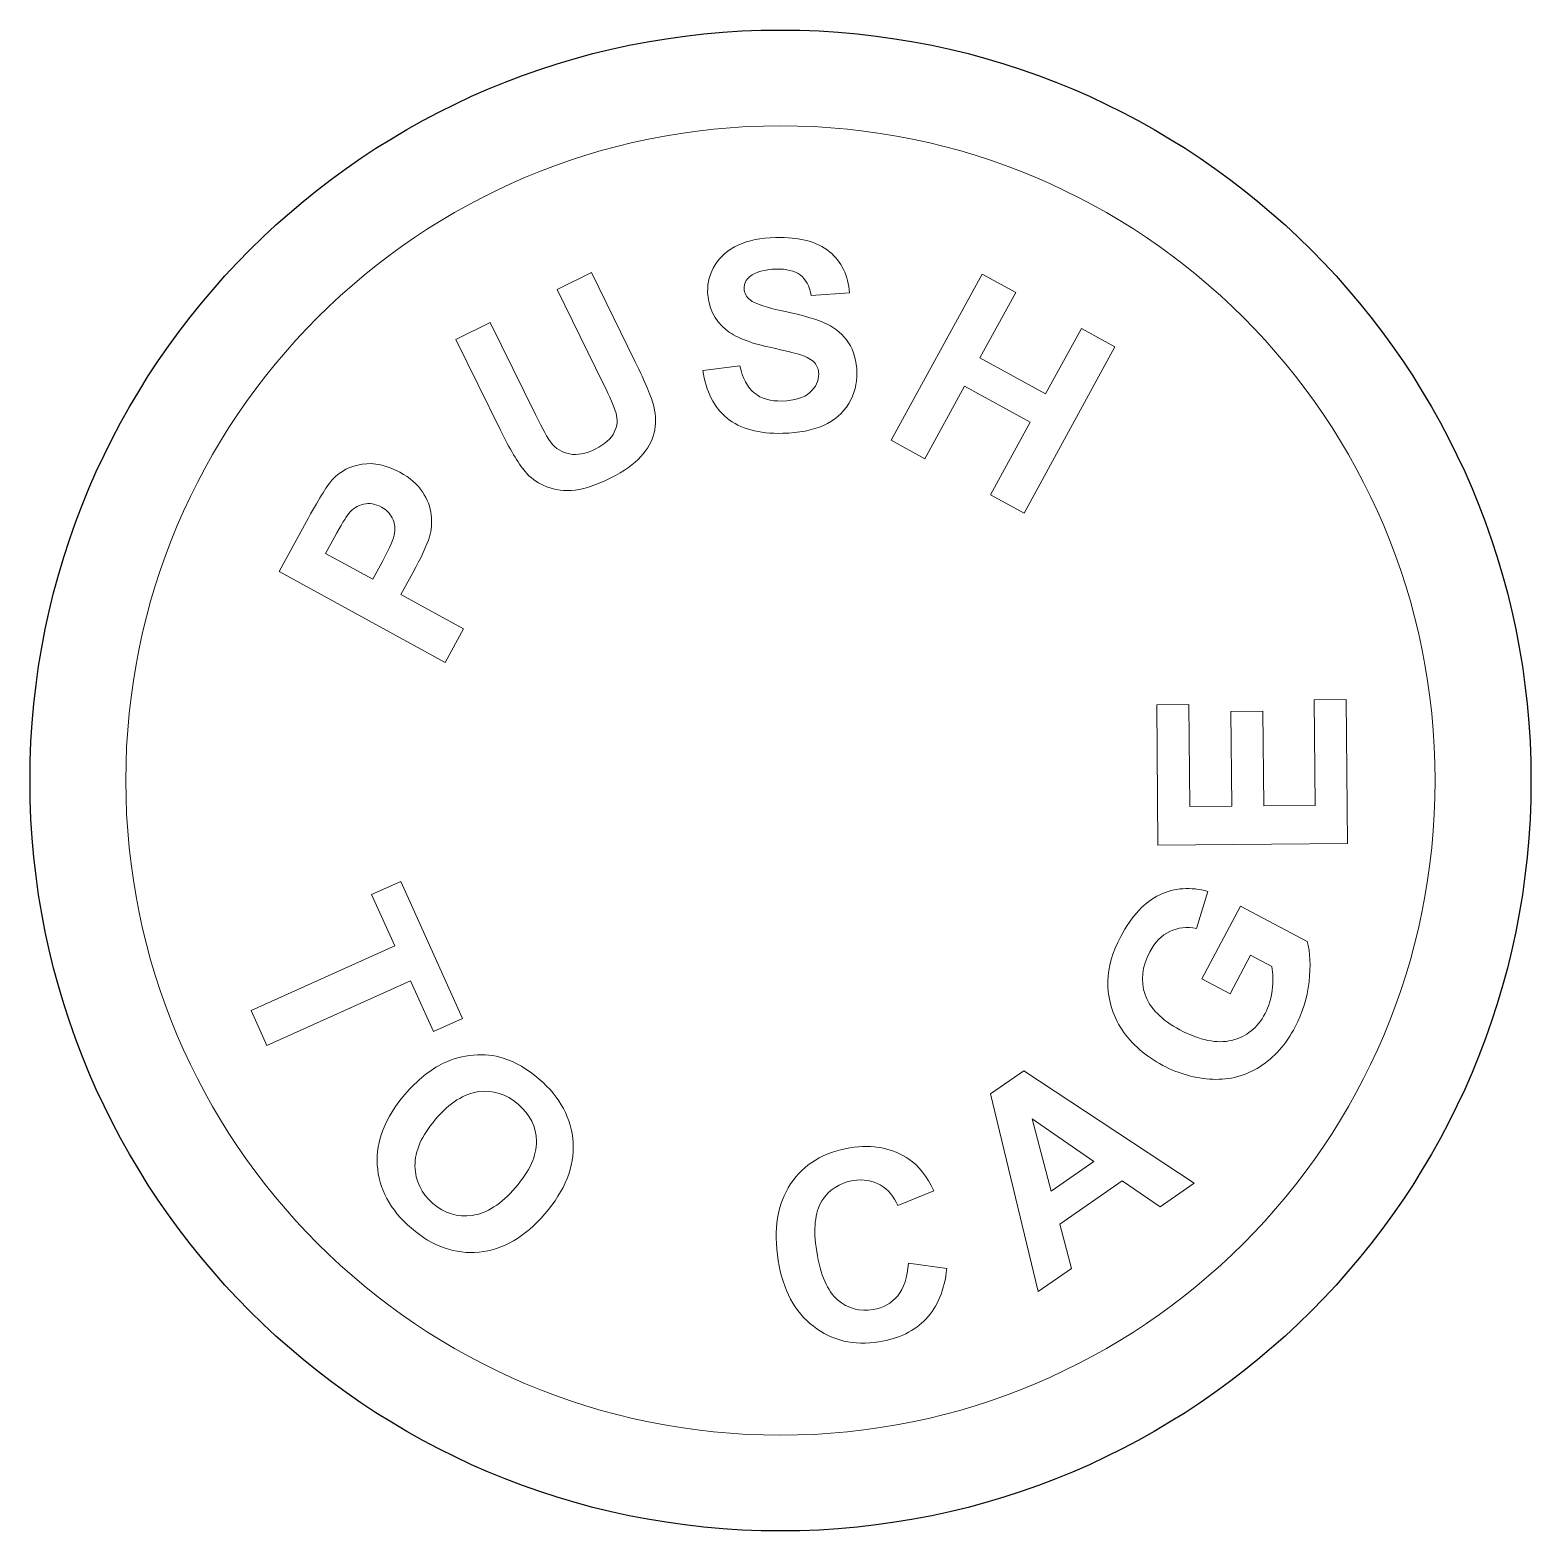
# Model space of a CAD drawing. Header units: millimetres. Extents: x -22 to -8.5, y 7.3 to 20.8.
import ezdxf

# ---------------------------------------------------------------- set-up
doc = ezdxf.new("R2010")
doc.units = ezdxf.units.MM
doc.header["$MEASUREMENT"] = 0
doc.layers.add('Layer 1', color=7, linetype='Continuous')

msp = doc.modelspace()

# ---------------------------------------------------------------- linework, layer by layer
at = {"layer": 'Layer 1', "color": 240}
msp.add_ellipse((-15.2226, 14.0866), major_axis=(6.7632, 0), ratio=0.9999852, dxfattribs=at)
at = {"layer": 'Layer 1', "color": 250, "lineweight": 9}
msp.add_ellipse((-15.2227, 14.0866), major_axis=(0, 5.9), ratio=1, dxfattribs=at)
at = {"layer": 'Layer 1', "color": 240, "lineweight": 9}
for points, knots in [([(-15.9225, 17.7825), (-15.9225, 17.7825), (-15.588, 17.8234), (-15.588, 17.8234), (-15.588, 17.8234), (-15.5649, 17.7116), (-15.5219, 17.63), (-15.4588, 17.5788), (-15.4588, 17.5788), (-15.3958, 17.5277), (-15.312, 17.5036), (-15.207, 17.5064), (-15.207, 17.5064), (-15.0961, 17.5092), (-15.0133, 17.5347), (-14.9582, 17.5834), (-14.9582, 17.5834), (-14.9032, 17.6318), (-14.8763, 17.6873), (-14.8781, 17.7501), (-14.8781, 17.7501), (-14.8792, 17.7907), (-14.8917, 17.8245), (-14.9163, 17.8521), (-14.9163, 17.8521), (-14.9409, 17.8799), (-14.9826, 17.9035), (-15.0421, 17.9229), (-15.0421, 17.9229), (-15.083, 17.9357), (-15.1756, 17.9583), (-15.3198, 17.9903), (-15.3198, 17.9903), (-15.5057, 18.0311), (-15.6367, 18.084), (-15.7133, 18.1488), (-15.7133, 18.1488), (-15.8203, 18.2397), (-15.8756, 18.3529), (-15.879, 18.488), (-15.879, 18.488), (-15.8815, 18.5748), (-15.859, 18.6569), (-15.8118, 18.7336), (-15.8118, 18.7336), (-15.7642, 18.8105), (-15.6948, 18.8703), (-15.6032, 18.9121), (-15.6032, 18.9121), (-15.5116, 18.954), (-15.4002, 18.977), (-15.2689, 18.9801), (-15.2689, 18.9801), (-15.0546, 18.9857), (-14.8926, 18.943), (-14.7816, 18.8519), (-14.7816, 18.8519), (-14.671, 18.7609), (-14.611, 18.637), (-14.6016, 18.4807), (-14.6016, 18.4807), (-14.6016, 18.4807), (-14.9456, 18.4566), (-14.9456, 18.4566), (-14.9456, 18.4566), (-14.9624, 18.5437), (-14.996, 18.6057), (-15.0452, 18.6429), (-15.0452, 18.6429), (-15.0946, 18.6801), (-15.1682, 18.6975), (-15.2648, 18.695), (-15.2648, 18.695), (-15.365, 18.6926), (-15.443, 18.6698), (-15.4985, 18.627), (-15.4985, 18.627), (-15.5343, 18.5998), (-15.5515, 18.564), (-15.5506, 18.5199), (-15.5506, 18.5199), (-15.5495, 18.4793), (-15.5313, 18.4455), (-15.4964, 18.4175), (-15.4964, 18.4175), (-15.452, 18.3824), (-15.3455, 18.347), (-15.1772, 18.3118), (-15.1772, 18.3118), (-15.0083, 18.2766), (-14.8835, 18.2388), (-14.8018, 18.1987), (-14.8018, 18.1987), (-14.7204, 18.1587), (-14.6562, 18.1024), (-14.6088, 18.0303), (-14.6088, 18.0303), (-14.5617, 17.9581), (-14.5365, 17.8682), (-14.5338, 17.7604), (-14.5338, 17.7604), (-14.5314, 17.6626), (-14.5559, 17.5704), (-14.6079, 17.4836), (-14.6079, 17.4836), (-14.6599, 17.3967), (-14.7353, 17.3313), (-14.8337, 17.2872), (-14.8337, 17.2872), (-14.9316, 17.243), (-15.055, 17.2191), (-15.2029, 17.2153), (-15.2029, 17.2153), (-15.4188, 17.2097), (-15.5856, 17.2552), (-15.7038, 17.3519), (-15.7038, 17.3519), (-15.8219, 17.4485), (-15.8949, 17.5919), (-15.9225, 17.7825)], [0, 0, 0, 0, 0.0322581, 0.0322581, 0.0322581, 0.0322581, 0.0645161, 0.0645161, 0.0645161, 0.0645161, 0.0967742, 0.0967742, 0.0967742, 0.0967742, 0.1290323, 0.1290323, 0.1290323, 0.1290323, 0.1612903, 0.1612903, 0.1612903, 0.1612903, 0.1935484, 0.1935484, 0.1935484, 0.1935484, 0.2258065, 0.2258065, 0.2258065, 0.2258065, 0.2580645, 0.2580645, 0.2580645, 0.2580645, 0.2903226, 0.2903226, 0.2903226, 0.2903226, 0.3225806, 0.3225806, 0.3225806, 0.3225806, 0.3548387, 0.3548387, 0.3548387, 0.3548387, 0.3870968, 0.3870968, 0.3870968, 0.3870968, 0.4193548, 0.4193548, 0.4193548, 0.4193548, 0.4516129, 0.4516129, 0.4516129, 0.4516129, 0.483871, 0.483871, 0.483871, 0.483871, 0.516129, 0.516129, 0.516129, 0.516129, 0.5483871, 0.5483871, 0.5483871, 0.5483871, 0.5806452, 0.5806452, 0.5806452, 0.5806452, 0.6129032, 0.6129032, 0.6129032, 0.6129032, 0.6451613, 0.6451613, 0.6451613, 0.6451613, 0.6774194, 0.6774194, 0.6774194, 0.6774194, 0.7096774, 0.7096774, 0.7096774, 0.7096774, 0.7419355, 0.7419355, 0.7419355, 0.7419355, 0.7741935, 0.7741935, 0.7741935, 0.7741935, 0.8064516, 0.8064516, 0.8064516, 0.8064516, 0.8387097, 0.8387097, 0.8387097, 0.8387097, 0.8709677, 0.8709677, 0.8709677, 0.8709677, 0.9032258, 0.9032258, 0.9032258, 0.9032258, 0.9354839, 0.9354839, 0.9354839, 0.9354839, 1, 1, 1, 1]), ([(-18.1487, 18.0614), (-18.1487, 18.0614), (-17.8396, 18.214), (-17.8396, 18.214), (-17.8396, 18.214), (-17.8396, 18.214), (-17.4308, 17.3843), (-17.4308, 17.3843), (-17.4308, 17.3843), (-17.366, 17.2527), (-17.3201, 17.1692), (-17.2933, 17.1341), (-17.2933, 17.1341), (-17.2492, 17.0777), (-17.1929, 17.0432), (-17.1242, 17.0296), (-17.1242, 17.0296), (-17.0559, 17.016), (-16.9782, 17.0306), (-16.8921, 17.0734), (-16.8921, 17.0734), (-16.8043, 17.1166), (-16.7472, 17.167), (-16.7202, 17.2249), (-16.7202, 17.2249), (-16.6931, 17.2828), (-16.6879, 17.34), (-16.7046, 17.3966), (-16.7046, 17.3966), (-16.7213, 17.4532), (-16.7594, 17.5424), (-16.8194, 17.6633), (-16.8194, 17.6633), (-16.8194, 17.6633), (-17.2364, 18.5106), (-17.2364, 18.5106), (-17.2364, 18.5106), (-17.2364, 18.5106), (-16.9272, 18.6632), (-16.9272, 18.6632), (-16.9272, 18.6632), (-16.9272, 18.6632), (-16.531, 17.8586), (-16.531, 17.8586), (-16.531, 17.8586), (-16.4404, 17.6747), (-16.3848, 17.5408), (-16.3643, 17.4568), (-16.3643, 17.4568), (-16.3433, 17.3723), (-16.3427, 17.2932), (-16.3619, 17.2189), (-16.3619, 17.2189), (-16.3811, 17.1443), (-16.421, 17.073), (-16.4806, 17.0051), (-16.4806, 17.0051), (-16.5407, 16.937), (-16.6314, 16.8733), (-16.7522, 16.8136), (-16.7522, 16.8136), (-16.8986, 16.7414), (-17.0178, 16.7036), (-17.1101, 16.7003), (-17.1101, 16.7003), (-17.2024, 16.6969), (-17.2838, 16.7114), (-17.3543, 16.7437), (-17.3543, 16.7437), (-17.4245, 16.7763), (-17.4814, 16.8185), (-17.5245, 16.8709), (-17.5245, 16.8709), (-17.5879, 16.9488), (-17.6618, 17.0734), (-17.7463, 17.2445), (-17.7463, 17.2445), (-17.7463, 17.2445), (-18.1487, 18.0614), (-18.1487, 18.0614)], [0, 0, 0, 0, 0.047619, 0.047619, 0.047619, 0.047619, 0.0952381, 0.0952381, 0.0952381, 0.0952381, 0.1428571, 0.1428571, 0.1428571, 0.1428571, 0.1904762, 0.1904762, 0.1904762, 0.1904762, 0.2380952, 0.2380952, 0.2380952, 0.2380952, 0.2857143, 0.2857143, 0.2857143, 0.2857143, 0.3333333, 0.3333333, 0.3333333, 0.3333333, 0.3809524, 0.3809524, 0.3809524, 0.3809524, 0.4285714, 0.4285714, 0.4285714, 0.4285714, 0.4761905, 0.4761905, 0.4761905, 0.4761905, 0.5238095, 0.5238095, 0.5238095, 0.5238095, 0.5714286, 0.5714286, 0.5714286, 0.5714286, 0.6190476, 0.6190476, 0.6190476, 0.6190476, 0.6666667, 0.6666667, 0.6666667, 0.6666667, 0.7142857, 0.7142857, 0.7142857, 0.7142857, 0.7619048, 0.7619048, 0.7619048, 0.7619048, 0.8095238, 0.8095238, 0.8095238, 0.8095238, 0.8571429, 0.8571429, 0.8571429, 0.8571429, 0.9047619, 0.9047619, 0.9047619, 0.9047619, 1, 1, 1, 1]), ([(-14.2248, 17.1523), (-14.2248, 17.1523), (-13.4051, 18.6491), (-13.4051, 18.6491), (-13.4051, 18.6491), (-13.4051, 18.6491), (-13.1028, 18.4835), (-13.1028, 18.4835), (-13.1028, 18.4835), (-13.1028, 18.4835), (-13.4256, 17.8944), (-13.4256, 17.8944), (-13.4256, 17.8944), (-13.4256, 17.8944), (-12.8334, 17.5699), (-12.8334, 17.5699), (-12.8334, 17.5699), (-12.8334, 17.5699), (-12.5104, 18.159), (-12.5104, 18.159), (-12.5104, 18.159), (-12.5104, 18.159), (-12.2085, 17.9935), (-12.2085, 17.9935), (-12.2085, 17.9935), (-12.2085, 17.9935), (-13.0282, 16.4965), (-13.0282, 16.4965), (-13.0282, 16.4965), (-13.0282, 16.4965), (-13.3305, 16.6621), (-13.3305, 16.6621), (-13.3305, 16.6621), (-13.3305, 16.6621), (-12.972, 17.3166), (-12.972, 17.3166), (-12.972, 17.3166), (-12.972, 17.3166), (-13.5644, 17.6411), (-13.5644, 17.6411), (-13.5644, 17.6411), (-13.5644, 17.6411), (-13.9228, 16.9866), (-13.9228, 16.9866), (-13.9228, 16.9866), (-13.9228, 16.9866), (-14.2248, 17.1523), (-14.2248, 17.1523)], [0, 0, 0, 0, 0.0769231, 0.0769231, 0.0769231, 0.0769231, 0.1538462, 0.1538462, 0.1538462, 0.1538462, 0.2307692, 0.2307692, 0.2307692, 0.2307692, 0.3076923, 0.3076923, 0.3076923, 0.3076923, 0.3846154, 0.3846154, 0.3846154, 0.3846154, 0.4615385, 0.4615385, 0.4615385, 0.4615385, 0.5384615, 0.5384615, 0.5384615, 0.5384615, 0.6153846, 0.6153846, 0.6153846, 0.6153846, 0.6923077, 0.6923077, 0.6923077, 0.6923077, 0.7692308, 0.7692308, 0.7692308, 0.7692308, 0.8461538, 0.8461538, 0.8461538, 0.8461538, 1, 1, 1, 1]), ([(-18.2446, 15.15), (-18.2446, 15.15), (-19.7414, 15.9697), (-19.7414, 15.9697), (-19.7414, 15.9697), (-19.7414, 15.9697), (-19.4759, 16.4547), (-19.4759, 16.4547), (-19.4759, 16.4547), (-19.3751, 16.6389), (-19.3019, 16.7544), (-19.2567, 16.8018), (-19.2567, 16.8018), (-19.187, 16.8756), (-19.0989, 16.9204), (-18.992, 16.937), (-18.992, 16.937), (-18.8851, 16.9537), (-18.7721, 16.9295), (-18.653, 16.8643), (-18.653, 16.8643), (-18.561, 16.814), (-18.4928, 16.7551), (-18.4484, 16.6872), (-18.4484, 16.6872), (-18.4041, 16.6198), (-18.3784, 16.5503), (-18.3707, 16.4795), (-18.3707, 16.4795), (-18.3632, 16.4084), (-18.3682, 16.3431), (-18.3855, 16.2838), (-18.3855, 16.2838), (-18.4107, 16.2039), (-18.4608, 16.0955), (-18.5359, 15.9585), (-18.5359, 15.9585), (-18.5359, 15.9585), (-18.6438, 15.7613), (-18.6438, 15.7613), (-18.6438, 15.7613), (-18.6438, 15.7613), (-18.079, 15.4523), (-18.079, 15.4523), (-18.079, 15.4523), (-18.079, 15.4523), (-18.2446, 15.15), (-18.2446, 15.15)], [0, 0, 0, 0, 0.0769231, 0.0769231, 0.0769231, 0.0769231, 0.1538462, 0.1538462, 0.1538462, 0.1538462, 0.2307692, 0.2307692, 0.2307692, 0.2307692, 0.3076923, 0.3076923, 0.3076923, 0.3076923, 0.3846154, 0.3846154, 0.3846154, 0.3846154, 0.4615385, 0.4615385, 0.4615385, 0.4615385, 0.5384615, 0.5384615, 0.5384615, 0.5384615, 0.6153846, 0.6153846, 0.6153846, 0.6153846, 0.6923077, 0.6923077, 0.6923077, 0.6923077, 0.7692308, 0.7692308, 0.7692308, 0.7692308, 0.8461538, 0.8461538, 0.8461538, 0.8461538, 1, 1, 1, 1]), ([(-19.3229, 16.1332), (-19.3229, 16.1332), (-18.8979, 15.9008), (-18.8979, 15.9008), (-18.8979, 15.9008), (-18.8979, 15.9008), (-18.8074, 16.0662), (-18.8074, 16.0662), (-18.8074, 16.0662), (-18.7422, 16.1852), (-18.7063, 16.2693), (-18.7001, 16.3178), (-18.7001, 16.3178), (-18.6935, 16.3667), (-18.7008, 16.4116), (-18.7216, 16.4525), (-18.7216, 16.4525), (-18.7428, 16.4938), (-18.7751, 16.5263), (-18.8193, 16.5508), (-18.8193, 16.5508), (-18.8739, 16.5804), (-18.9276, 16.589), (-18.9805, 16.5765), (-18.9805, 16.5765), (-19.0333, 16.564), (-19.0778, 16.5356), (-19.1134, 16.4914), (-19.1134, 16.4914), (-19.1399, 16.4591), (-19.183, 16.3882), (-19.2427, 16.2795), (-19.2427, 16.2795), (-19.2427, 16.2795), (-19.3229, 16.1332), (-19.3229, 16.1332)], [0, 0, 0, 0, 0.1, 0.1, 0.1, 0.1, 0.2, 0.2, 0.2, 0.2, 0.3, 0.3, 0.3, 0.3, 0.4, 0.4, 0.4, 0.4, 0.5, 0.5, 0.5, 0.5, 0.6, 0.6, 0.6, 0.6, 0.7, 0.7, 0.7, 0.7, 0.8, 0.8, 0.8, 0.8, 1, 1, 1, 1]), ([(-10.1127, 13.5187), (-10.1127, 13.5187), (-11.8207, 13.5042), (-11.8207, 13.5042), (-11.8207, 13.5042), (-11.8207, 13.5042), (-11.8315, 14.7685), (-11.8315, 14.7685), (-11.8315, 14.7685), (-11.8315, 14.7685), (-11.5428, 14.771), (-11.5428, 14.771), (-11.5428, 14.771), (-11.5428, 14.771), (-11.535, 13.8526), (-11.535, 13.8526), (-11.535, 13.8526), (-11.535, 13.8526), (-11.1557, 13.8558), (-11.1557, 13.8558), (-11.1557, 13.8558), (-11.1557, 13.8558), (-11.163, 14.7098), (-11.163, 14.7098), (-11.163, 14.7098), (-11.163, 14.7098), (-10.8744, 14.7123), (-10.8744, 14.7123), (-10.8744, 14.7123), (-10.8744, 14.7123), (-10.8671, 13.8583), (-10.8671, 13.8583), (-10.8671, 13.8583), (-10.8671, 13.8583), (-10.4043, 13.8622), (-10.4043, 13.8622), (-10.4043, 13.8622), (-10.4043, 13.8622), (-10.4124, 14.814), (-10.4124, 14.814), (-10.4124, 14.814), (-10.4124, 14.814), (-10.1237, 14.8164), (-10.1237, 14.8164), (-10.1237, 14.8164), (-10.1237, 14.8164), (-10.1127, 13.5187), (-10.1127, 13.5187)], [0, 0, 0, 0, 0.0769231, 0.0769231, 0.0769231, 0.0769231, 0.1538462, 0.1538462, 0.1538462, 0.1538462, 0.2307692, 0.2307692, 0.2307692, 0.2307692, 0.3076923, 0.3076923, 0.3076923, 0.3076923, 0.3846154, 0.3846154, 0.3846154, 0.3846154, 0.4615385, 0.4615385, 0.4615385, 0.4615385, 0.5384615, 0.5384615, 0.5384615, 0.5384615, 0.6153846, 0.6153846, 0.6153846, 0.6153846, 0.6923077, 0.6923077, 0.6923077, 0.6923077, 0.7692308, 0.7692308, 0.7692308, 0.7692308, 0.8461538, 0.8461538, 0.8461538, 0.8461538, 1, 1, 1, 1]), ([(-19.9932, 12.0135), (-19.9932, 12.0135), (-18.6994, 12.5975), (-18.6994, 12.5975), (-18.6994, 12.5975), (-18.6994, 12.5975), (-18.9075, 13.0584), (-18.9075, 13.0584), (-18.9075, 13.0584), (-18.9075, 13.0584), (-18.6444, 13.1772), (-18.6444, 13.1772), (-18.6444, 13.1772), (-18.6444, 13.1772), (-18.0869, 11.9422), (-18.0869, 11.9422), (-18.0869, 11.9422), (-18.0869, 11.9422), (-18.35, 11.8234), (-18.35, 11.8234), (-18.35, 11.8234), (-18.35, 11.8234), (-18.5571, 12.2822), (-18.5571, 12.2822), (-18.5571, 12.2822), (-18.5571, 12.2822), (-19.8508, 11.6983), (-19.8508, 11.6983), (-19.8508, 11.6983), (-19.8508, 11.6983), (-19.9932, 12.0135), (-19.9932, 12.0135)], [0, 0, 0, 0, 0.1111111, 0.1111111, 0.1111111, 0.1111111, 0.2222222, 0.2222222, 0.2222222, 0.2222222, 0.3333333, 0.3333333, 0.3333333, 0.3333333, 0.4444444, 0.4444444, 0.4444444, 0.4444444, 0.5555556, 0.5555556, 0.5555556, 0.5555556, 0.6666667, 0.6666667, 0.6666667, 0.6666667, 0.7777778, 0.7777778, 0.7777778, 0.7777778, 1, 1, 1, 1]), ([(-11.1714, 12.1649), (-11.1714, 12.1649), (-11.4264, 12.3003), (-11.4264, 12.3003), (-11.4264, 12.3003), (-11.4264, 12.3003), (-11.0785, 12.9556), (-11.0785, 12.9556), (-11.0785, 12.9556), (-11.0785, 12.9556), (-10.4766, 12.636), (-10.4766, 12.636), (-10.4766, 12.636), (-10.4482, 12.5394), (-10.4428, 12.4181), (-10.4597, 12.2719), (-10.4597, 12.2719), (-10.4767, 12.126), (-10.5183, 11.991), (-10.5843, 11.8667), (-10.5843, 11.8667), (-10.668, 11.709), (-10.7739, 11.5892), (-10.9025, 11.5071), (-10.9025, 11.5071), (-11.031, 11.4255), (-11.1729, 11.3878), (-11.3276, 11.3943), (-11.3276, 11.3943), (-11.4821, 11.4007), (-11.6323, 11.4426), (-11.7773, 11.5196), (-11.7773, 11.5196), (-11.9346, 11.6031), (-12.0569, 11.7103), (-12.1446, 11.841), (-12.1446, 11.841), (-12.2318, 11.972), (-12.2748, 12.1181), (-12.2728, 12.2796), (-12.2728, 12.2796), (-12.2716, 12.4032), (-12.2327, 12.5365), (-12.1563, 12.6805), (-12.1563, 12.6805), (-12.057, 12.8677), (-11.9399, 12.9932), (-11.8053, 13.0568), (-11.8053, 13.0568), (-11.6705, 13.1199), (-11.5261, 13.1301), (-11.3709, 13.0864), (-11.3709, 13.0864), (-11.3709, 13.0864), (-11.4751, 12.7528), (-11.4751, 12.7528), (-11.4751, 12.7528), (-11.5604, 12.7711), (-11.6403, 12.7622), (-11.7146, 12.7265), (-11.7146, 12.7265), (-11.7884, 12.6909), (-11.8486, 12.6293), (-11.8952, 12.5415), (-11.8952, 12.5415), (-11.9657, 12.4087), (-11.9797, 12.2806), (-11.9366, 12.1574), (-11.9366, 12.1574), (-11.8935, 12.0341), (-11.789, 11.9283), (-11.6229, 11.8401), (-11.6229, 11.8401), (-11.4435, 11.7449), (-11.2879, 11.7131), (-11.1563, 11.7449), (-11.1563, 11.7449), (-11.0244, 11.7771), (-10.9242, 11.8572), (-10.8558, 11.9861), (-10.8558, 11.9861), (-10.8221, 12.0496), (-10.8008, 12.1202), (-10.7917, 12.1974), (-10.7917, 12.1974), (-10.7826, 12.275), (-10.7841, 12.3459), (-10.7954, 12.4109), (-10.7954, 12.4109), (-10.7954, 12.4109), (-10.9868, 12.5126), (-10.9868, 12.5126), (-10.9868, 12.5126), (-10.9868, 12.5126), (-11.1714, 12.1649), (-11.1714, 12.1649)], [0, 0, 0, 0, 0.04, 0.04, 0.04, 0.04, 0.08, 0.08, 0.08, 0.08, 0.12, 0.12, 0.12, 0.12, 0.16, 0.16, 0.16, 0.16, 0.2, 0.2, 0.2, 0.2, 0.24, 0.24, 0.24, 0.24, 0.28, 0.28, 0.28, 0.28, 0.32, 0.32, 0.32, 0.32, 0.36, 0.36, 0.36, 0.36, 0.4, 0.4, 0.4, 0.4, 0.44, 0.44, 0.44, 0.44, 0.48, 0.48, 0.48, 0.48, 0.52, 0.52, 0.52, 0.52, 0.56, 0.56, 0.56, 0.56, 0.6, 0.6, 0.6, 0.6, 0.64, 0.64, 0.64, 0.64, 0.68, 0.68, 0.68, 0.68, 0.72, 0.72, 0.72, 0.72, 0.76, 0.76, 0.76, 0.76, 0.8, 0.8, 0.8, 0.8, 0.84, 0.84, 0.84, 0.84, 0.88, 0.88, 0.88, 0.88, 0.92, 0.92, 0.92, 0.92, 1, 1, 1, 1]), ([(-18.608, 11.2563), (-18.4944, 11.3883), (-18.3791, 11.4822), (-18.2623, 11.538), (-18.2623, 11.538), (-18.1763, 11.5788), (-18.0848, 11.6035), (-17.9889, 11.6121), (-17.9889, 11.6121), (-17.8928, 11.6207), (-17.8035, 11.6116), (-17.7209, 11.5851), (-17.7209, 11.5851), (-17.6108, 11.5496), (-17.5029, 11.4868), (-17.3974, 11.396), (-17.3974, 11.396), (-17.2063, 11.2316), (-17.1048, 11.041), (-17.092, 10.8238), (-17.092, 10.8238), (-17.0796, 10.6065), (-17.1641, 10.3923), (-17.3459, 10.181), (-17.3459, 10.181), (-17.5261, 9.9715), (-17.7242, 9.8566), (-17.9395, 9.8362), (-17.9395, 9.8362), (-18.155, 9.8155), (-18.358, 9.8874), (-18.5482, 10.051), (-18.5482, 10.051), (-18.7408, 10.2167), (-18.8437, 10.4074), (-18.8559, 10.6231), (-18.8559, 10.6231), (-18.8685, 10.8383), (-18.7858, 11.0495), (-18.608, 11.2563)], [0, 0, 0, 0, 0.0909091, 0.0909091, 0.0909091, 0.0909091, 0.1818182, 0.1818182, 0.1818182, 0.1818182, 0.2727273, 0.2727273, 0.2727273, 0.2727273, 0.3636364, 0.3636364, 0.3636364, 0.3636364, 0.4545455, 0.4545455, 0.4545455, 0.4545455, 0.5454545, 0.5454545, 0.5454545, 0.5454545, 0.6363636, 0.6363636, 0.6363636, 0.6363636, 0.7272727, 0.7272727, 0.7272727, 0.7272727, 0.8181818, 0.8181818, 0.8181818, 0.8181818, 1, 1, 1, 1]), ([(-11.4941, 10.4564), (-11.4941, 10.4564), (-11.8003, 10.2442), (-11.8003, 10.2442), (-11.8003, 10.2442), (-11.8003, 10.2442), (-12.1431, 10.4798), (-12.1431, 10.4798), (-12.1431, 10.4798), (-12.1431, 10.4798), (-12.7062, 10.0896), (-12.7062, 10.0896), (-12.7062, 10.0896), (-12.7062, 10.0896), (-12.6013, 9.6891), (-12.6013, 9.6891), (-12.6013, 9.6891), (-12.6013, 9.6891), (-12.902, 9.4808), (-12.902, 9.4808), (-12.902, 9.4808), (-12.902, 9.4808), (-13.3298, 11.2625), (-13.3298, 11.2625), (-13.3298, 11.2625), (-13.3298, 11.2625), (-13.0294, 11.4706), (-13.0294, 11.4706), (-13.0294, 11.4706), (-13.0294, 11.4706), (-11.4941, 10.4564), (-11.4941, 10.4564)], [0, 0, 0, 0, 0.1111111, 0.1111111, 0.1111111, 0.1111111, 0.2222222, 0.2222222, 0.2222222, 0.2222222, 0.3333333, 0.3333333, 0.3333333, 0.3333333, 0.4444444, 0.4444444, 0.4444444, 0.4444444, 0.5555556, 0.5555556, 0.5555556, 0.5555556, 0.6666667, 0.6666667, 0.6666667, 0.6666667, 0.7777778, 0.7777778, 0.7777778, 0.7777778, 1, 1, 1, 1]), ([(-18.3311, 11.0332), (-18.4573, 10.8864), (-18.5189, 10.7459), (-18.5165, 10.6116), (-18.5165, 10.6116), (-18.5137, 10.4776), (-18.4602, 10.3655), (-18.3559, 10.2757), (-18.3559, 10.2757), (-18.2513, 10.1858), (-18.1333, 10.1498), (-18.0015, 10.1671), (-18.0015, 10.1671), (-17.8698, 10.1848), (-17.7394, 10.2688), (-17.61, 10.4192), (-17.61, 10.4192), (-17.4821, 10.5678), (-17.4192, 10.7067), (-17.4219, 10.8359), (-17.4219, 10.8359), (-17.424, 10.9652), (-17.4791, 11.0761), (-17.5873, 11.1691), (-17.5873, 11.1691), (-17.6952, 11.262), (-17.8142, 11.2999), (-17.9438, 11.2828), (-17.9438, 11.2828), (-18.0735, 11.2654), (-18.2027, 11.1824), (-18.3311, 11.0332)], [0, 0, 0, 0, 0.1111111, 0.1111111, 0.1111111, 0.1111111, 0.2222222, 0.2222222, 0.2222222, 0.2222222, 0.3333333, 0.3333333, 0.3333333, 0.3333333, 0.4444444, 0.4444444, 0.4444444, 0.4444444, 0.5555556, 0.5555556, 0.5555556, 0.5555556, 0.6666667, 0.6666667, 0.6666667, 0.6666667, 0.7777778, 0.7777778, 0.7777778, 0.7777778, 1, 1, 1, 1]), ([(-12.3996, 10.6532), (-12.3996, 10.6532), (-12.9548, 11.0376), (-12.9548, 11.0376), (-12.9548, 11.0376), (-12.9548, 11.0376), (-12.7843, 10.3866), (-12.7843, 10.3866), (-12.7843, 10.3866), (-12.7843, 10.3866), (-12.3996, 10.6532), (-12.3996, 10.6532)], [0, 0, 0, 0, 0.25, 0.25, 0.25, 0.25, 0.5, 0.5, 0.5, 0.5, 1, 1, 1, 1]), ([(-14.0699, 9.7371), (-14.0699, 9.7371), (-13.7239, 9.6889), (-13.7239, 9.6889), (-13.7239, 9.6889), (-13.7447, 9.4951), (-13.8068, 9.3437), (-13.91, 9.2344), (-13.91, 9.2344), (-14.0133, 9.1256), (-14.1552, 9.0564), (-14.3362, 9.0273), (-14.3362, 9.0273), (-14.5603, 8.9912), (-14.7568, 9.038), (-14.9259, 9.1679), (-14.9259, 9.1679), (-15.0946, 9.2977), (-15.2005, 9.4954), (-15.2434, 9.761), (-15.2434, 9.761), (-15.2886, 10.0417), (-15.2511, 10.2717), (-15.1313, 10.4504), (-15.1313, 10.4504), (-15.0115, 10.6293), (-14.8333, 10.7377), (-14.5969, 10.7758), (-14.5969, 10.7758), (-14.3905, 10.809), (-14.213, 10.7748), (-14.0646, 10.6734), (-14.0646, 10.6734), (-13.9759, 10.6137), (-13.902, 10.5192), (-13.8416, 10.39), (-13.8416, 10.39), (-13.8416, 10.39), (-14.1656, 10.2557), (-14.1656, 10.2557), (-14.1656, 10.2557), (-14.1997, 10.3396), (-14.2524, 10.402), (-14.3237, 10.4425), (-14.3237, 10.4425), (-14.3955, 10.4828), (-14.4765, 10.4956), (-14.5668, 10.481), (-14.5668, 10.481), (-14.6919, 10.4609), (-14.7864, 10.3997), (-14.8496, 10.2973), (-14.8496, 10.2973), (-14.9134, 10.1952), (-14.9288, 10.0437), (-14.8964, 9.8428), (-14.8964, 9.8428), (-14.8622, 9.63), (-14.7993, 9.4842), (-14.7081, 9.4064), (-14.7081, 9.4064), (-14.6166, 9.328), (-14.5096, 9.299), (-14.3868, 9.3187), (-14.3868, 9.3187), (-14.2961, 9.3334), (-14.2226, 9.3746), (-14.1667, 9.4428), (-14.1667, 9.4428), (-14.1109, 9.511), (-14.0783, 9.6089), (-14.0699, 9.7371)], [0, 0, 0, 0, 0.0526316, 0.0526316, 0.0526316, 0.0526316, 0.1052632, 0.1052632, 0.1052632, 0.1052632, 0.1578947, 0.1578947, 0.1578947, 0.1578947, 0.2105263, 0.2105263, 0.2105263, 0.2105263, 0.2631579, 0.2631579, 0.2631579, 0.2631579, 0.3157895, 0.3157895, 0.3157895, 0.3157895, 0.3684211, 0.3684211, 0.3684211, 0.3684211, 0.4210526, 0.4210526, 0.4210526, 0.4210526, 0.4736842, 0.4736842, 0.4736842, 0.4736842, 0.5263158, 0.5263158, 0.5263158, 0.5263158, 0.5789474, 0.5789474, 0.5789474, 0.5789474, 0.6315789, 0.6315789, 0.6315789, 0.6315789, 0.6842105, 0.6842105, 0.6842105, 0.6842105, 0.7368421, 0.7368421, 0.7368421, 0.7368421, 0.7894737, 0.7894737, 0.7894737, 0.7894737, 0.8421053, 0.8421053, 0.8421053, 0.8421053, 0.8947368, 0.8947368, 0.8947368, 0.8947368, 1, 1, 1, 1])]:
    msp.add_open_spline(points, degree=3, knots=knots, dxfattribs=at)

doc.saveas('drawing.dxf')
